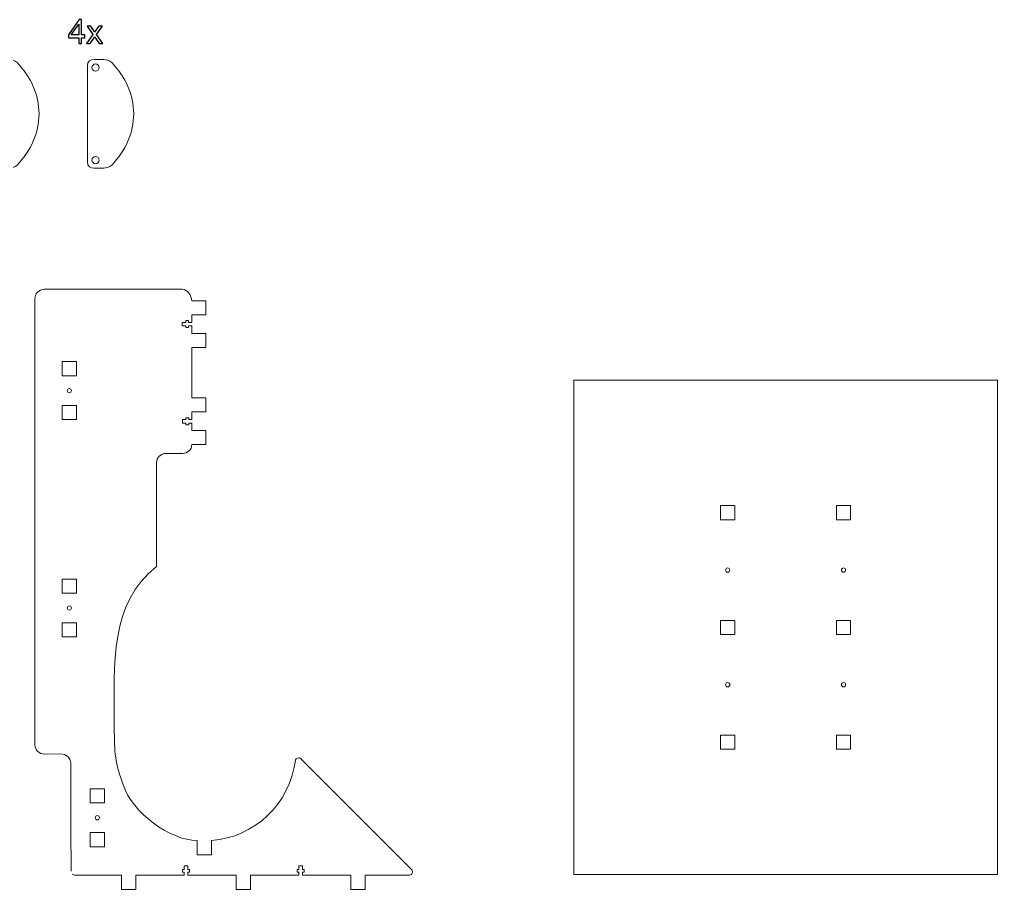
# Model space of a CAD drawing. Header units: millimetres. Extents: x -705 to 1599, y 243 to 1786.
# Drawn here: x -143 to 549, y 243 to 858 of the extents above; entities that cross this region are included whole.
import ezdxf

# ---------------------------------------------------------------- set-up
doc = ezdxf.new("R2010")
doc.units = ezdxf.units.MM
doc.header["$MEASUREMENT"] = 0
doc.layers.add('Camada 1', color=7, linetype='Continuous')

msp = doc.modelspace()

# ---------------------------------------------------------------- linework, layer by layer
at = {"layer": 'Camada 1', "color": 250}
for points, knots in [([(-101.3713, 841.5681), (-101.3713, 841.5681), (-101.3713, 845.5924), (-101.3713, 845.5924), (-101.3713, 845.5924), (-101.3713, 845.5924), (-108.6903, 845.5924), (-108.6903, 845.5924), (-108.6903, 845.5924), (-108.6903, 845.5924), (-108.6903, 847.4986), (-108.6903, 847.4986), (-108.6903, 847.4986), (-108.6903, 847.4986), (-100.9947, 858.4183), (-100.9947, 858.4183), (-100.9947, 858.4183), (-100.9947, 858.4183), (-99.3003, 858.4183), (-99.3003, 858.4183), (-99.3003, 858.4183), (-99.3003, 858.4183), (-99.3003, 847.4986), (-99.3003, 847.4986), (-99.3003, 847.4986), (-99.3003, 847.4986), (-97.0175, 847.4986), (-97.0175, 847.4986), (-97.0175, 847.4986), (-97.0175, 847.4986), (-97.0175, 845.5924), (-97.0175, 845.5924), (-97.0175, 845.5924), (-97.0175, 845.5924), (-99.3003, 845.5924), (-99.3003, 845.5924), (-99.3003, 845.5924), (-99.3003, 845.5924), (-99.3003, 841.5681), (-99.3003, 841.5681), (-99.3003, 841.5681), (-99.3003, 841.5681), (-101.3713, 841.5681), (-101.3713, 841.5681)], [0, 0, 0, 0, 0.08333333, 0.08333333, 0.08333333, 0.08333333, 0.16666667, 0.16666667, 0.16666667, 0.16666667, 0.25, 0.25, 0.25, 0.25, 0.33333333, 0.33333333, 0.33333333, 0.33333333, 0.41666667, 0.41666667, 0.41666667, 0.41666667, 0.5, 0.5, 0.5, 0.5, 0.58333333, 0.58333333, 0.58333333, 0.58333333, 0.66666667, 0.66666667, 0.66666667, 0.66666667, 0.75, 0.75, 0.75, 0.75, 0.83333333, 0.83333333, 0.83333333, 0.83333333, 1, 1, 1, 1]), ([(-101.3713, 847.4986), (-101.3713, 847.4986), (-101.3713, 855.0804), (-101.3713, 855.0804), (-101.3713, 855.0804), (-101.3713, 855.0804), (-106.6546, 847.4986), (-106.6546, 847.4986), (-106.6546, 847.4986), (-106.6546, 847.4986), (-101.3713, 847.4986), (-101.3713, 847.4986)], [0, 0, 0, 0, 0.25, 0.25, 0.25, 0.25, 0.5, 0.5, 0.5, 0.5, 1, 1, 1, 1]), ([(-95.7428, 841.5681), (-95.7428, 841.5681), (-91.2831, 847.8948), (-91.2831, 847.8948), (-91.2831, 847.8948), (-91.2831, 847.8948), (-95.4133, 853.7821), (-95.4133, 853.7821), (-95.4133, 853.7821), (-95.4133, 853.7821), (-92.8678, 853.7821), (-92.8678, 853.7821), (-92.8678, 853.7821), (-92.8678, 853.7821), (-90.938, 850.8993), (-90.938, 850.8993), (-90.938, 850.8993), (-90.5811, 850.358), (-90.2986, 849.9187), (-90.0986, 849.5735), (-90.0986, 849.5735), (-89.7495, 850.0638), (-89.4397, 850.507), (-89.1612, 850.9032), (-89.1612, 850.9032), (-89.1612, 850.9032), (-87.1294, 853.7821), (-87.1294, 853.7821), (-87.1294, 853.7821), (-87.1294, 853.7821), (-84.5995, 853.7821), (-84.5995, 853.7821), (-84.5995, 853.7821), (-84.5995, 853.7821), (-88.7533, 847.8948), (-88.7533, 847.8948), (-88.7533, 847.8948), (-88.7533, 847.8948), (-84.3289, 841.5681), (-84.3289, 841.5681), (-84.3289, 841.5681), (-84.3289, 841.5681), (-86.847, 841.5681), (-86.847, 841.5681), (-86.847, 841.5681), (-86.847, 841.5681), (-89.373, 845.3335), (-89.373, 845.3335), (-89.373, 845.3335), (-89.373, 845.3335), (-89.9496, 846.2396), (-89.9496, 846.2396), (-89.9496, 846.2396), (-89.9496, 846.2396), (-93.2129, 841.5681), (-93.2129, 841.5681), (-93.2129, 841.5681), (-93.2129, 841.5681), (-95.7428, 841.5681), (-95.7428, 841.5681)], [0, 0, 0, 0, 0.0625, 0.0625, 0.0625, 0.0625, 0.125, 0.125, 0.125, 0.125, 0.1875, 0.1875, 0.1875, 0.1875, 0.25, 0.25, 0.25, 0.25, 0.3125, 0.3125, 0.3125, 0.3125, 0.375, 0.375, 0.375, 0.375, 0.4375, 0.4375, 0.4375, 0.4375, 0.5, 0.5, 0.5, 0.5, 0.5625, 0.5625, 0.5625, 0.5625, 0.625, 0.625, 0.625, 0.625, 0.6875, 0.6875, 0.6875, 0.6875, 0.75, 0.75, 0.75, 0.75, 0.8125, 0.8125, 0.8125, 0.8125, 0.875, 0.875, 0.875, 0.875, 1, 1, 1, 1])]:
    msp.add_open_spline(points, degree=3, knots=knots, dxfattribs=at)
at = {"layer": 'Camada 1', "color": 250, "lineweight": 20}
for points, knots in [([(-145.0505, 828.1307), (-135.2842, 817.7295), (-129.4781, 805.2292), (-129.4595, 791.703), (-129.4595, 791.703), (-129.4781, 778.1768), (-135.2842, 765.6765), (-145.0505, 755.2753), (-145.0505, 755.2753), (-146.4117, 753.8256), (-149.4122, 753.3123), (-150.701, 753.3385), (-150.701, 753.3385), (-150.701, 753.3385), (-157.492, 753.3385), (-157.492, 753.3385), (-157.492, 753.3385), (-159.8908, 753.3091), (-162.3386, 754.4545), (-162.2194, 757.7042), (-162.2194, 757.7042), (-162.2194, 757.7042), (-162.2194, 777.6412), (-162.2194, 777.6412), (-162.2194, 777.6412), (-162.2194, 777.6412), (-192.2363, 777.6412), (-192.2363, 777.6412), (-192.2363, 777.6412), (-192.2363, 777.6412), (-192.2363, 795.633), (-192.2363, 795.633), (-192.2363, 795.633), (-192.2363, 795.633), (-192.2363, 800.633), (-192.2363, 800.633), (-192.2363, 800.633), (-192.2363, 800.633), (-192.2363, 805.633), (-192.2363, 805.633), (-192.2363, 805.633), (-192.2363, 805.633), (-162.2194, 805.633), (-162.2194, 805.633), (-162.2194, 805.633), (-162.2194, 805.633), (-162.2194, 825.7018), (-162.2194, 825.7018), (-162.2194, 825.7018), (-162.3386, 828.9515), (-159.8908, 830.0969), (-157.492, 830.0675), (-157.492, 830.0675), (-157.492, 830.0675), (-150.701, 830.0675), (-150.701, 830.0675), (-150.701, 830.0675), (-149.4122, 830.0937), (-146.4117, 829.5804), (-145.0505, 828.1307)], [0, 0, 0, 0, 0.0625, 0.0625, 0.0625, 0.0625, 0.125, 0.125, 0.125, 0.125, 0.1875, 0.1875, 0.1875, 0.1875, 0.25, 0.25, 0.25, 0.25, 0.3125, 0.3125, 0.3125, 0.3125, 0.375, 0.375, 0.375, 0.375, 0.4375, 0.4375, 0.4375, 0.4375, 0.5, 0.5, 0.5, 0.5, 0.5625, 0.5625, 0.5625, 0.5625, 0.625, 0.625, 0.625, 0.625, 0.6875, 0.6875, 0.6875, 0.6875, 0.75, 0.75, 0.75, 0.75, 0.8125, 0.8125, 0.8125, 0.8125, 0.875, 0.875, 0.875, 0.875, 1, 1, 1, 1]), ([(-78.0227, 828.1307), (-68.2564, 817.7295), (-62.4503, 805.2292), (-62.4317, 791.703), (-62.4317, 791.703), (-62.4503, 778.1768), (-68.2564, 765.6765), (-78.0227, 755.2753), (-78.0227, 755.2753), (-79.3839, 753.8256), (-82.3844, 753.3123), (-83.6732, 753.3385), (-83.6732, 753.3385), (-83.6732, 753.3385), (-90.4642, 753.3385), (-90.4642, 753.3385), (-90.4642, 753.3385), (-92.863, 753.3091), (-95.3108, 754.4545), (-95.1916, 757.7042), (-95.1916, 757.7042), (-95.1916, 757.7042), (-95.1916, 791.703), (-95.1916, 791.703), (-95.1916, 791.703), (-95.1916, 791.703), (-95.1916, 825.7018), (-95.1916, 825.7018), (-95.1916, 825.7018), (-95.3108, 828.9515), (-92.863, 830.0969), (-90.4642, 830.0675), (-90.4642, 830.0675), (-90.4642, 830.0675), (-83.6732, 830.0675), (-83.6732, 830.0675), (-83.6732, 830.0675), (-82.3844, 830.0937), (-79.3839, 829.5804), (-78.0227, 828.1307)], [0, 0, 0, 0, 0.09090909, 0.09090909, 0.09090909, 0.09090909, 0.18181818, 0.18181818, 0.18181818, 0.18181818, 0.27272727, 0.27272727, 0.27272727, 0.27272727, 0.36363636, 0.36363636, 0.36363636, 0.36363636, 0.45454545, 0.45454545, 0.45454545, 0.45454545, 0.54545455, 0.54545455, 0.54545455, 0.54545455, 0.63636364, 0.63636364, 0.63636364, 0.63636364, 0.72727273, 0.72727273, 0.72727273, 0.72727273, 0.81818182, 0.81818182, 0.81818182, 0.81818182, 1, 1, 1, 1]), ([(-89.4642, 826.9814), (-88.0835, 826.9814), (-86.9642, 825.8621), (-86.9642, 824.4814), (-86.9642, 824.4814), (-86.9642, 823.1007), (-88.0835, 821.9814), (-89.4642, 821.9814), (-89.4642, 821.9814), (-90.8449, 821.9814), (-91.9642, 823.1007), (-91.9642, 824.4814), (-91.9642, 824.4814), (-91.9642, 825.8621), (-90.8449, 826.9814), (-89.4642, 826.9814)], [0, 0, 0, 0, 0.2, 0.2, 0.2, 0.2, 0.4, 0.4, 0.4, 0.4, 0.6, 0.6, 0.6, 0.6, 1, 1, 1, 1]), ([(-89.4642, 756.4246), (-88.0835, 756.4246), (-86.9642, 757.5439), (-86.9642, 758.9246), (-86.9642, 758.9246), (-86.9642, 760.3053), (-88.0835, 761.4246), (-89.4642, 761.4246), (-89.4642, 761.4246), (-90.8449, 761.4246), (-91.9642, 760.3053), (-91.9642, 758.9246), (-91.9642, 758.9246), (-91.9642, 757.5439), (-90.8449, 756.4246), (-89.4642, 756.4246)], [0, 0, 0, 0, 0.2, 0.2, 0.2, 0.2, 0.4, 0.4, 0.4, 0.4, 0.6, 0.6, 0.6, 0.6, 1, 1, 1, 1]), ([(-28.0902, 667.5305), (-24.3883, 667.5305), (-21.3797, 663.1073), (-21.3797, 659.4054), (-21.3797, 659.4054), (-21.3797, 659.4054), (-21.2874, 659.4054), (-21.2874, 659.4054), (-21.2874, 659.4054), (-21.2874, 659.4054), (-11.3797, 659.4054), (-11.3797, 659.4054), (-11.3797, 659.4054), (-11.3797, 659.4054), (-11.3797, 649.4054), (-11.3797, 649.4054), (-11.3797, 649.4054), (-11.3797, 649.4054), (-21.287, 649.4054), (-21.287, 649.4054), (-21.287, 649.4054), (-21.287, 649.4054), (-21.3759, 649.4054), (-21.3759, 649.4054), (-21.3759, 649.4054), (-21.3759, 649.4054), (-21.3797, 649.4054), (-21.3797, 649.4054)], [0, 0, 0, 0, 0.125, 0.125, 0.125, 0.125, 0.25, 0.25, 0.25, 0.25, 0.375, 0.375, 0.375, 0.375, 0.5, 0.5, 0.5, 0.5, 0.625, 0.625, 0.625, 0.625, 0.75, 0.75, 0.75, 0.75, 1, 1, 1, 1]), ([(-21.3693, 641.6284), (-21.3693, 641.6284), (-23.5193, 641.6284), (-23.5193, 641.6284), (-23.5193, 641.6284), (-23.5193, 641.6284), (-23.5193, 640.4034), (-23.5193, 640.4034), (-23.5193, 640.4034), (-23.5193, 640.4034), (-25.5193, 640.4034), (-25.5193, 640.4034), (-25.5193, 640.4034), (-25.5193, 640.4034), (-25.5193, 641.6284), (-25.5193, 641.6284), (-25.5193, 641.6284), (-25.5193, 641.6284), (-28.0014, 641.6284), (-28.0014, 641.6284), (-28.0014, 641.6284), (-28.0014, 641.6284), (-28.0014, 644.1284), (-28.0014, 644.1284), (-28.0014, 644.1284), (-28.0014, 644.1284), (-25.5193, 644.1284), (-25.5193, 644.1284), (-25.5193, 644.1284), (-25.5193, 644.1284), (-25.5193, 645.3534), (-25.5193, 645.3534), (-25.5193, 645.3534), (-25.5193, 645.3534), (-23.5193, 645.3534), (-23.5193, 645.3534), (-23.5193, 645.3534), (-23.5193, 645.3534), (-23.5193, 644.1284), (-23.5193, 644.1284), (-23.5193, 644.1284), (-23.5193, 644.1284), (-21.3693, 644.1284), (-21.3693, 644.1284)], [0, 0, 0, 0, 0.08333333, 0.08333333, 0.08333333, 0.08333333, 0.16666667, 0.16666667, 0.16666667, 0.16666667, 0.25, 0.25, 0.25, 0.25, 0.33333333, 0.33333333, 0.33333333, 0.33333333, 0.41666667, 0.41666667, 0.41666667, 0.41666667, 0.5, 0.5, 0.5, 0.5, 0.58333333, 0.58333333, 0.58333333, 0.58333333, 0.66666667, 0.66666667, 0.66666667, 0.66666667, 0.75, 0.75, 0.75, 0.75, 0.83333333, 0.83333333, 0.83333333, 0.83333333, 1, 1, 1, 1]), ([(-21.3797, 636.2797), (-21.3797, 636.2797), (-11.3797, 636.2797), (-11.3797, 636.2797), (-11.3797, 636.2797), (-11.3797, 636.2797), (-11.3797, 626.2797), (-11.3797, 626.2797), (-11.3797, 626.2797), (-11.3797, 626.2797), (-21.3797, 626.2797), (-21.3797, 626.2797)], [0, 0, 0, 0, 0.25, 0.25, 0.25, 0.25, 0.5, 0.5, 0.5, 0.5, 1, 1, 1, 1]), ([(-113.0023, 606.3155), (-113.0023, 606.3155), (-103.0023, 606.3155), (-103.0023, 606.3155), (-103.0023, 606.3155), (-103.0023, 606.3155), (-103.0023, 616.3155), (-103.0023, 616.3155), (-103.0023, 616.3155), (-103.0023, 616.3155), (-113.0023, 616.3155), (-113.0023, 616.3155), (-113.0023, 616.3155), (-113.0023, 616.3155), (-113.0023, 606.3155), (-113.0023, 606.3155)], [0, 0, 0, 0, 0.2, 0.2, 0.2, 0.2, 0.4, 0.4, 0.4, 0.4, 0.6, 0.6, 0.6, 0.6, 1, 1, 1, 1]), ([(249.2301, 603.2567), (249.2301, 603.2567), (549.2301, 603.2567), (549.2301, 603.2567), (549.2301, 603.2567), (549.2301, 603.2567), (549.2301, 253.2567), (549.2301, 253.2567), (549.2301, 253.2567), (549.2301, 253.2567), (249.2301, 253.2567), (249.2301, 253.2567), (249.2301, 253.2567), (249.2301, 253.2567), (249.2301, 603.2567), (249.2301, 603.2567)], [0, 0, 0, 0, 0.2, 0.2, 0.2, 0.2, 0.4, 0.4, 0.4, 0.4, 0.6, 0.6, 0.6, 0.6, 1, 1, 1, 1]), ([(-108.0023, 594.3155), (-107.1739, 594.3155), (-106.5023, 594.9871), (-106.5023, 595.8155), (-106.5023, 595.8155), (-106.5023, 596.644), (-107.1739, 597.3155), (-108.0023, 597.3155), (-108.0023, 597.3155), (-108.8307, 597.3155), (-109.5023, 596.644), (-109.5023, 595.8155), (-109.5023, 595.8155), (-109.5023, 594.9871), (-108.8307, 594.3155), (-108.0023, 594.3155)], [0, 0, 0, 0, 0.2, 0.2, 0.2, 0.2, 0.4, 0.4, 0.4, 0.4, 0.6, 0.6, 0.6, 0.6, 1, 1, 1, 1]), ([(-21.2767, 590.7352), (-21.2767, 590.7352), (-11.2767, 590.7352), (-11.2767, 590.7352), (-11.2767, 590.7352), (-11.2767, 590.7352), (-11.2767, 580.7352), (-11.2767, 580.7352), (-11.2767, 580.7352), (-11.2767, 580.7352), (-21.2767, 580.7352), (-21.2767, 580.7352)], [0, 0, 0, 0, 0.25, 0.25, 0.25, 0.25, 0.5, 0.5, 0.5, 0.5, 1, 1, 1, 1]), ([(-113.0023, 575.3197), (-113.0023, 575.3197), (-103.0023, 575.3197), (-103.0023, 575.3197), (-103.0023, 575.3197), (-103.0023, 575.3197), (-103.0023, 585.3197), (-103.0023, 585.3197), (-103.0023, 585.3197), (-103.0023, 585.3197), (-113.0023, 585.3197), (-113.0023, 585.3197), (-113.0023, 585.3197), (-113.0023, 585.3197), (-113.0023, 575.3197), (-113.0023, 575.3197)], [0, 0, 0, 0, 0.2, 0.2, 0.2, 0.2, 0.4, 0.4, 0.4, 0.4, 0.6, 0.6, 0.6, 0.6, 1, 1, 1, 1]), ([(-21.2767, 572.8934), (-21.2767, 572.8934), (-23.4267, 572.8934), (-23.4267, 572.8934), (-23.4267, 572.8934), (-23.4267, 572.8934), (-23.4267, 571.6684), (-23.4267, 571.6684), (-23.4267, 571.6684), (-23.4267, 571.6684), (-25.4267, 571.6684), (-25.4267, 571.6684), (-25.4267, 571.6684), (-25.4267, 571.6684), (-25.4267, 572.8934), (-25.4267, 572.8934), (-25.4267, 572.8934), (-25.4267, 572.8934), (-27.9088, 572.8934), (-27.9088, 572.8934), (-27.9088, 572.8934), (-27.9088, 572.8934), (-27.9088, 575.3934), (-27.9088, 575.3934), (-27.9088, 575.3934), (-27.9088, 575.3934), (-25.4267, 575.3934), (-25.4267, 575.3934), (-25.4267, 575.3934), (-25.4267, 575.3934), (-25.4267, 576.6184), (-25.4267, 576.6184), (-25.4267, 576.6184), (-25.4267, 576.6184), (-23.4267, 576.6184), (-23.4267, 576.6184), (-23.4267, 576.6184), (-23.4267, 576.6184), (-23.4267, 575.3934), (-23.4267, 575.3934), (-23.4267, 575.3934), (-23.4267, 575.3934), (-21.2767, 575.3934), (-21.2767, 575.3934)], [0, 0, 0, 0, 0.08333333, 0.08333333, 0.08333333, 0.08333333, 0.16666667, 0.16666667, 0.16666667, 0.16666667, 0.25, 0.25, 0.25, 0.25, 0.33333333, 0.33333333, 0.33333333, 0.33333333, 0.41666667, 0.41666667, 0.41666667, 0.41666667, 0.5, 0.5, 0.5, 0.5, 0.58333333, 0.58333333, 0.58333333, 0.58333333, 0.66666667, 0.66666667, 0.66666667, 0.66666667, 0.75, 0.75, 0.75, 0.75, 0.83333333, 0.83333333, 0.83333333, 0.83333333, 1, 1, 1, 1]), ([(-21.2767, 567.6095), (-21.2767, 567.6095), (-11.2767, 567.6095), (-11.2767, 567.6095), (-11.2767, 567.6095), (-11.2767, 567.6095), (-11.2767, 557.6095), (-11.2767, 557.6095), (-11.2767, 557.6095), (-11.2767, 557.6095), (-21.2767, 557.6095), (-21.2767, 557.6095)], [0, 0, 0, 0, 0.25, 0.25, 0.25, 0.25, 0.5, 0.5, 0.5, 0.5, 1, 1, 1, 1]), ([(353.2301, 514.4171), (353.2301, 514.4171), (363.2301, 514.4171), (363.2301, 514.4171), (363.2301, 514.4171), (363.2301, 514.4171), (363.2301, 504.4171), (363.2301, 504.4171), (363.2301, 504.4171), (363.2301, 504.4171), (353.2301, 504.4171), (353.2301, 504.4171), (353.2301, 504.4171), (353.2301, 504.4171), (353.2301, 514.4171), (353.2301, 514.4171)], [0, 0, 0, 0, 0.2, 0.2, 0.2, 0.2, 0.4, 0.4, 0.4, 0.4, 0.6, 0.6, 0.6, 0.6, 1, 1, 1, 1]), ([(435.2301, 514.4171), (435.2301, 514.4171), (445.2301, 514.4171), (445.2301, 514.4171), (445.2301, 514.4171), (445.2301, 514.4171), (445.2301, 504.4171), (445.2301, 504.4171), (445.2301, 504.4171), (445.2301, 504.4171), (435.2301, 504.4171), (435.2301, 504.4171), (435.2301, 504.4171), (435.2301, 504.4171), (435.2301, 514.4171), (435.2301, 514.4171)], [0, 0, 0, 0, 0.2, 0.2, 0.2, 0.2, 0.4, 0.4, 0.4, 0.4, 0.6, 0.6, 0.6, 0.6, 1, 1, 1, 1]), ([(-69.6138, 316.0872), (-75.7073, 332.4175), (-76.1765, 339.5856), (-76.1765, 357.8161), (-76.1765, 357.8161), (-76.1765, 403.7355), (-79.7027, 444.9572), (-46.275, 471.3824)], [0, 0, 0, 0, 0.33333333, 0.33333333, 0.33333333, 0.33333333, 1, 1, 1, 1]), ([(-113.0159, 452.4534), (-113.0159, 452.4534), (-103.0159, 452.4534), (-103.0159, 452.4534), (-103.0159, 452.4534), (-103.0159, 452.4534), (-103.0159, 462.4534), (-103.0159, 462.4534), (-103.0159, 462.4534), (-103.0159, 462.4534), (-113.0159, 462.4534), (-113.0159, 462.4534), (-113.0159, 462.4534), (-113.0159, 462.4534), (-113.0159, 452.4534), (-113.0159, 452.4534)], [0, 0, 0, 0, 0.2, 0.2, 0.2, 0.2, 0.4, 0.4, 0.4, 0.4, 0.6, 0.6, 0.6, 0.6, 1, 1, 1, 1]), ([(-108.0159, 440.4534), (-107.1875, 440.4534), (-106.5159, 441.125), (-106.5159, 441.9534), (-106.5159, 441.9534), (-106.5159, 442.7819), (-107.1875, 443.4534), (-108.0159, 443.4534), (-108.0159, 443.4534), (-108.8443, 443.4534), (-109.5159, 442.7819), (-109.5159, 441.9534), (-109.5159, 441.9534), (-109.5159, 441.125), (-108.8443, 440.4534), (-108.0159, 440.4534)], [0, 0, 0, 0, 0.2, 0.2, 0.2, 0.2, 0.4, 0.4, 0.4, 0.4, 0.6, 0.6, 0.6, 0.6, 1, 1, 1, 1]), ([(-113.0159, 421.4576), (-113.0159, 421.4576), (-103.0159, 421.4576), (-103.0159, 421.4576), (-103.0159, 421.4576), (-103.0159, 421.4576), (-103.0159, 431.4576), (-103.0159, 431.4576), (-103.0159, 431.4576), (-103.0159, 431.4576), (-113.0159, 431.4576), (-113.0159, 431.4576), (-113.0159, 431.4576), (-113.0159, 431.4576), (-113.0159, 421.4576), (-113.0159, 421.4576)], [0, 0, 0, 0, 0.2, 0.2, 0.2, 0.2, 0.4, 0.4, 0.4, 0.4, 0.6, 0.6, 0.6, 0.6, 1, 1, 1, 1]), ([(353.2301, 433.2294), (353.2301, 433.2294), (363.2301, 433.2294), (363.2301, 433.2294), (363.2301, 433.2294), (363.2301, 433.2294), (363.2301, 423.2294), (363.2301, 423.2294), (363.2301, 423.2294), (363.2301, 423.2294), (353.2301, 423.2294), (353.2301, 423.2294), (353.2301, 423.2294), (353.2301, 423.2294), (353.2301, 433.2294), (353.2301, 433.2294)], [0, 0, 0, 0, 0.2, 0.2, 0.2, 0.2, 0.4, 0.4, 0.4, 0.4, 0.6, 0.6, 0.6, 0.6, 1, 1, 1, 1]), ([(435.2301, 433.2294), (435.2301, 433.2294), (445.2301, 433.2294), (445.2301, 433.2294), (445.2301, 433.2294), (445.2301, 433.2294), (445.2301, 423.2294), (445.2301, 423.2294), (445.2301, 423.2294), (445.2301, 423.2294), (435.2301, 423.2294), (435.2301, 423.2294), (435.2301, 423.2294), (435.2301, 423.2294), (435.2301, 433.2294), (435.2301, 433.2294)], [0, 0, 0, 0, 0.2, 0.2, 0.2, 0.2, 0.4, 0.4, 0.4, 0.4, 0.6, 0.6, 0.6, 0.6, 1, 1, 1, 1]), ([(363.2301, 352.0417), (363.2301, 352.0417), (353.2301, 352.0417), (353.2301, 352.0417), (353.2301, 352.0417), (353.2301, 352.0417), (353.2301, 342.0417), (353.2301, 342.0417), (353.2301, 342.0417), (353.2301, 342.0417), (363.2301, 342.0417), (363.2301, 342.0417), (363.2301, 342.0417), (363.2301, 342.0417), (363.2301, 352.0417), (363.2301, 352.0417)], [0, 0, 0, 0, 0.2, 0.2, 0.2, 0.2, 0.4, 0.4, 0.4, 0.4, 0.6, 0.6, 0.6, 0.6, 1, 1, 1, 1]), ([(435.2301, 352.0417), (435.2301, 352.0417), (445.2301, 352.0417), (445.2301, 352.0417), (445.2301, 352.0417), (445.2301, 352.0417), (445.2301, 342.0417), (445.2301, 342.0417), (445.2301, 342.0417), (445.2301, 342.0417), (435.2301, 342.0417), (435.2301, 342.0417), (435.2301, 342.0417), (435.2301, 342.0417), (435.2301, 352.0417), (435.2301, 352.0417)], [0, 0, 0, 0, 0.2, 0.2, 0.2, 0.2, 0.4, 0.4, 0.4, 0.4, 0.6, 0.6, 0.6, 0.6, 1, 1, 1, 1]), ([(52.0313, 333.9295), (48.1464, 303.316), (23.2475, 279.7219), (-7.4506, 277.3589), (-7.4506, 277.3589), (-7.4506, 277.3589), (-7.4506, 267.2195), (-7.4506, 267.2195), (-7.4506, 267.2195), (-7.4506, 267.2195), (-17.4506, 267.2195), (-17.4506, 267.2195), (-17.4506, 267.2195), (-17.4506, 267.2195), (-17.4473, 277.3565), (-17.4473, 277.3565)], [0, 0, 0, 0, 0.2, 0.2, 0.2, 0.2, 0.4, 0.4, 0.4, 0.4, 0.6, 0.6, 0.6, 0.6, 1, 1, 1, 1]), ([(52.0172, 333.5963), (52.0172, 334.9206), (53.0907, 335.9941), (54.415, 335.9941), (54.415, 335.9941), (55.3218, 335.9941), (56.1885, 335.4863), (56.596, 334.7438)], [0, 0, 0, 0, 0.33333333, 0.33333333, 0.33333333, 0.33333333, 1, 1, 1, 1]), ([(-93.1713, 304.0231), (-93.1713, 304.0231), (-83.1713, 304.0231), (-83.1713, 304.0231), (-83.1713, 304.0231), (-83.1713, 304.0231), (-83.1713, 314.0231), (-83.1713, 314.0231), (-83.1713, 314.0231), (-83.1713, 314.0231), (-93.1713, 314.0231), (-93.1713, 314.0231), (-93.1713, 314.0231), (-93.1713, 314.0231), (-93.1713, 304.0231), (-93.1713, 304.0231)], [0, 0, 0, 0, 0.2, 0.2, 0.2, 0.2, 0.4, 0.4, 0.4, 0.4, 0.6, 0.6, 0.6, 0.6, 1, 1, 1, 1]), ([(-88.1713, 292.0231), (-87.3429, 292.0231), (-86.6713, 292.6947), (-86.6713, 293.5231), (-86.6713, 293.5231), (-86.6713, 294.3516), (-87.3429, 295.0231), (-88.1713, 295.0231), (-88.1713, 295.0231), (-88.9997, 295.0231), (-89.6713, 294.3516), (-89.6713, 293.5231), (-89.6713, 293.5231), (-89.6713, 292.6947), (-88.9997, 292.0231), (-88.1713, 292.0231)], [0, 0, 0, 0, 0.2, 0.2, 0.2, 0.2, 0.4, 0.4, 0.4, 0.4, 0.6, 0.6, 0.6, 0.6, 1, 1, 1, 1]), ([(-93.1713, 273.0273), (-93.1713, 273.0273), (-83.1713, 273.0273), (-83.1713, 273.0273), (-83.1713, 273.0273), (-83.1713, 273.0273), (-83.1713, 283.0273), (-83.1713, 283.0273), (-83.1713, 283.0273), (-83.1713, 283.0273), (-93.1713, 283.0273), (-93.1713, 283.0273), (-93.1713, 283.0273), (-93.1713, 283.0273), (-93.1713, 273.0273), (-93.1713, 273.0273)], [0, 0, 0, 0, 0.2, 0.2, 0.2, 0.2, 0.4, 0.4, 0.4, 0.4, 0.6, 0.6, 0.6, 0.6, 1, 1, 1, 1]), ([(-26.6371, 252.8039), (-26.6371, 252.8039), (-26.6371, 254.9539), (-26.6371, 254.9539), (-26.6371, 254.9539), (-26.6371, 254.9539), (-27.8621, 254.9539), (-27.8621, 254.9539), (-27.8621, 254.9539), (-27.8621, 254.9539), (-27.8621, 256.9539), (-27.8621, 256.9539), (-27.8621, 256.9539), (-27.8621, 256.9539), (-26.6371, 256.9539), (-26.6371, 256.9539), (-26.6371, 256.9539), (-26.6371, 256.9539), (-26.6371, 259.436), (-26.6371, 259.436), (-26.6371, 259.436), (-26.6371, 259.436), (-24.1371, 259.436), (-24.1371, 259.436), (-24.1371, 259.436), (-24.1371, 259.436), (-24.1371, 256.9539), (-24.1371, 256.9539), (-24.1371, 256.9539), (-24.1371, 256.9539), (-22.9121, 256.9539), (-22.9121, 256.9539), (-22.9121, 256.9539), (-22.9121, 256.9539), (-22.9121, 254.9539), (-22.9121, 254.9539), (-22.9121, 254.9539), (-22.9121, 254.9539), (-24.1371, 254.9539), (-24.1371, 254.9539), (-24.1371, 254.9539), (-24.1371, 254.9539), (-24.1371, 252.8039), (-24.1371, 252.8039)], [0, 0, 0, 0, 0.08333333, 0.08333333, 0.08333333, 0.08333333, 0.16666667, 0.16666667, 0.16666667, 0.16666667, 0.25, 0.25, 0.25, 0.25, 0.33333333, 0.33333333, 0.33333333, 0.33333333, 0.41666667, 0.41666667, 0.41666667, 0.41666667, 0.5, 0.5, 0.5, 0.5, 0.58333333, 0.58333333, 0.58333333, 0.58333333, 0.66666667, 0.66666667, 0.66666667, 0.66666667, 0.75, 0.75, 0.75, 0.75, 0.83333333, 0.83333333, 0.83333333, 0.83333333, 1, 1, 1, 1]), ([(54.5496, 252.8225), (54.5496, 252.8225), (54.5496, 254.9725), (54.5496, 254.9725), (54.5496, 254.9725), (54.5496, 254.9725), (53.3246, 254.9725), (53.3246, 254.9725), (53.3246, 254.9725), (53.3246, 254.9725), (53.3246, 256.9725), (53.3246, 256.9725), (53.3246, 256.9725), (53.3246, 256.9725), (54.5496, 256.9725), (54.5496, 256.9725), (54.5496, 256.9725), (54.5496, 256.9725), (54.5496, 259.4546), (54.5496, 259.4546), (54.5496, 259.4546), (54.5496, 259.4546), (57.0496, 259.4546), (57.0496, 259.4546), (57.0496, 259.4546), (57.0496, 259.4546), (57.0496, 256.9725), (57.0496, 256.9725), (57.0496, 256.9725), (57.0496, 256.9725), (58.2746, 256.9725), (58.2746, 256.9725), (58.2746, 256.9725), (58.2746, 256.9725), (58.2746, 254.9725), (58.2746, 254.9725), (58.2746, 254.9725), (58.2746, 254.9725), (57.0496, 254.9725), (57.0496, 254.9725), (57.0496, 254.9725), (57.0496, 254.9725), (57.0496, 252.8225), (57.0496, 252.8225)], [0, 0, 0, 0, 0.08333333, 0.08333333, 0.08333333, 0.08333333, 0.16666667, 0.16666667, 0.16666667, 0.16666667, 0.25, 0.25, 0.25, 0.25, 0.33333333, 0.33333333, 0.33333333, 0.33333333, 0.41666667, 0.41666667, 0.41666667, 0.41666667, 0.5, 0.5, 0.5, 0.5, 0.58333333, 0.58333333, 0.58333333, 0.58333333, 0.66666667, 0.66666667, 0.66666667, 0.66666667, 0.75, 0.75, 0.75, 0.75, 0.83333333, 0.83333333, 0.83333333, 0.83333333, 1, 1, 1, 1]), ([(133.9201, 257.2676), (135.0146, 256.5221), (135.2976, 255.0305), (134.5521, 253.936), (134.5521, 253.936), (134.0416, 253.1865), (133.134, 252.7561), (132.2909, 252.8372)], [0, 0, 0, 0, 0.33333333, 0.33333333, 0.33333333, 0.33333333, 1, 1, 1, 1]), ([(-105.9111, 253.6807), (-105.3485, 253.1188), (-104.5857, 252.8034), (-103.7906, 252.8039), (-103.7906, 252.8039), (-103.7906, 252.8039), (-70.9826, 252.8039), (-70.9826, 252.8039), (-70.9826, 252.8039), (-70.9826, 252.8039), (-70.9826, 242.8039), (-70.9826, 242.8039), (-70.9826, 242.8039), (-70.9826, 242.8039), (-60.9826, 242.8039), (-60.9826, 242.8039), (-60.9826, 242.8039), (-60.9826, 242.8039), (-60.9826, 252.8039), (-60.9826, 252.8039), (-60.9826, 252.8039), (-60.9826, 252.8039), (-26.6371, 252.8039), (-26.6371, 252.8039)], [0, 0, 0, 0, 0.14285714, 0.14285714, 0.14285714, 0.14285714, 0.28571429, 0.28571429, 0.28571429, 0.28571429, 0.42857143, 0.42857143, 0.42857143, 0.42857143, 0.57142857, 0.57142857, 0.57142857, 0.57142857, 0.71428571, 0.71428571, 0.71428571, 0.71428571, 1, 1, 1, 1]), ([(-24.1371, 252.8039), (-24.1371, 252.8039), (10.2051, 252.8039), (10.2051, 252.8039), (10.2051, 252.8039), (10.2051, 252.8039), (10.2051, 242.8039), (10.2051, 242.8039), (10.2051, 242.8039), (10.2051, 242.8039), (20.2051, 242.8039), (20.2051, 242.8039), (20.2051, 242.8039), (20.2051, 242.8039), (20.2051, 252.8039), (20.2051, 252.8039), (20.2051, 252.8039), (20.2051, 252.8039), (54.5496, 252.8225), (54.5496, 252.8225)], [0, 0, 0, 0, 0.16666667, 0.16666667, 0.16666667, 0.16666667, 0.33333333, 0.33333333, 0.33333333, 0.33333333, 0.5, 0.5, 0.5, 0.5, 0.66666667, 0.66666667, 0.66666667, 0.66666667, 1, 1, 1, 1]), ([(57.0496, 252.8225), (57.0496, 252.8225), (91.3928, 252.8039), (91.3928, 252.8039), (91.3928, 252.8039), (91.3928, 252.8039), (91.3928, 242.8039), (91.3928, 242.8039), (91.3928, 242.8039), (91.3928, 242.8039), (101.3928, 242.8039), (101.3928, 242.8039), (101.3928, 242.8039), (101.3928, 242.8039), (101.3928, 252.8039), (101.3928, 252.8039), (101.3928, 252.8039), (101.3928, 252.8039), (132.2846, 252.8225), (132.2846, 252.8225)], [0, 0, 0, 0, 0.16666667, 0.16666667, 0.16666667, 0.16666667, 0.33333333, 0.33333333, 0.33333333, 0.33333333, 0.5, 0.5, 0.5, 0.5, 0.66666667, 0.66666667, 0.66666667, 0.66666667, 1, 1, 1, 1])]:
    msp.add_open_spline(points, degree=3, knots=knots, dxfattribs=at)
for points in [[(-132.3906, 660.6365), (-132.5349, 664.3356), (-129.6533, 667.4513), (-125.9542, 667.5956)], [(-132.4566, 345.0685), (-132.4566, 345.0685), (-132.37, 669.2287), (-132.3906, 660.6365)], [(-125.9542, 667.5956), (-119.5178, 667.6133), (-28.0902, 667.5305), (-28.0902, 667.5305)], [(-21.3759, 649.4054), (-21.3759, 649.4054), (-21.3693, 644.1284), (-21.3693, 644.1284)], [(-21.3693, 641.6284), (-21.3693, 641.6284), (-21.3627, 636.2797), (-21.3627, 636.2797)], [(-21.3526, 626.2797), (-21.3526, 626.2797), (-21.2767, 590.7352), (-21.2767, 590.7352)], [(-21.2767, 580.7572), (-21.2767, 580.7572), (-21.2767, 575.3934), (-21.2767, 575.3934)], [(-21.2767, 572.8934), (-21.2767, 572.8934), (-21.2767, 567.6315), (-21.2767, 567.6315)], [(-21.2767, 557.6095), (-21.2767, 553.9076), (-24.2851, 551.4001), (-27.987, 551.4001)], [(-46.275, 544.6796), (-46.275, 548.3815), (-43.2741, 551.3824), (-39.5722, 551.3824)], [(-39.5722, 551.3824), (-39.5722, 551.3824), (-27.987, 551.4001), (-27.987, 551.4001)], [(-46.275, 471.3824), (-46.275, 471.3824), (-46.275, 544.6796), (-46.275, 544.6796)], [(-125.4975, 338.6321), (-129.1966, 338.4878), (-132.3123, 341.3694), (-132.4566, 345.0685)], [(-114.0022, 338.6884), (-114.0022, 338.6884), (-125.4975, 338.6321), (-125.4975, 338.6321)], [(-114.0022, 338.6884), (-110.3031, 338.8327), (-107.1874, 335.9511), (-107.0431, 332.252)], [(58.1918, 332.9688), (58.1918, 332.9688), (56.4972, 334.8536), (56.4972, 334.8536)], [(133.9201, 257.2676), (133.9201, 257.2676), (58.1918, 332.9688), (58.1918, 332.9688)], [(-107.0431, 332.252), (-106.9107, 291.0621), (-106.7906, 264.7068), (-106.7906, 255.8039)], [(-69.6716, 316.2685), (-63.7765, 297.5811), (-36.802, 277.5082), (-17.4473, 277.3565)]]:
    msp.add_open_spline(points, degree=3, dxfattribs=at)
at = {"layer": 'Camada 1', "color": 240, "lineweight": 20}
for points in [[(358.221, 470.3239), (359.0494, 470.3239), (359.721, 469.6523), (359.721, 468.8239), (359.721, 468.8239), (359.721, 467.9955), (359.0494, 467.3239), (358.221, 467.3239), (358.221, 467.3239), (357.3926, 467.3239), (356.721, 467.9955), (356.721, 468.8239), (356.721, 468.8239), (356.721, 469.6523), (357.3926, 470.3239), (358.221, 470.3239)], [(440.221, 470.3239), (441.0494, 470.3239), (441.721, 469.6523), (441.721, 468.8239), (441.721, 468.8239), (441.721, 467.9955), (441.0494, 467.3239), (440.221, 467.3239), (440.221, 467.3239), (439.3926, 467.3239), (438.721, 467.9955), (438.721, 468.8239), (438.721, 468.8239), (438.721, 469.6523), (439.3926, 470.3239), (440.221, 470.3239)], [(358.2396, 389.1372), (359.068, 389.1372), (359.7396, 388.4656), (359.7396, 387.6372), (359.7396, 387.6372), (359.7396, 386.8088), (359.068, 386.1372), (358.2396, 386.1372), (358.2396, 386.1372), (357.4112, 386.1372), (356.7396, 386.8088), (356.7396, 387.6372), (356.7396, 387.6372), (356.7396, 388.4656), (357.4112, 389.1372), (358.2396, 389.1372)], [(440.2396, 389.1372), (441.068, 389.1372), (441.7396, 388.4656), (441.7396, 387.6372), (441.7396, 387.6372), (441.7396, 386.8088), (441.068, 386.1372), (440.2396, 386.1372), (440.2396, 386.1372), (439.4112, 386.1372), (438.7396, 386.8088), (438.7396, 387.6372), (438.7396, 387.6372), (438.7396, 388.4656), (439.4112, 389.1372), (440.2396, 389.1372)]]:
    msp.add_open_spline(points, degree=3, knots=[0, 0, 0, 0, 0.2, 0.2, 0.2, 0.2, 0.4, 0.4, 0.4, 0.4, 0.6, 0.6, 0.6, 0.6, 1, 1, 1, 1], dxfattribs=at)

doc.saveas('drawing.dxf')
